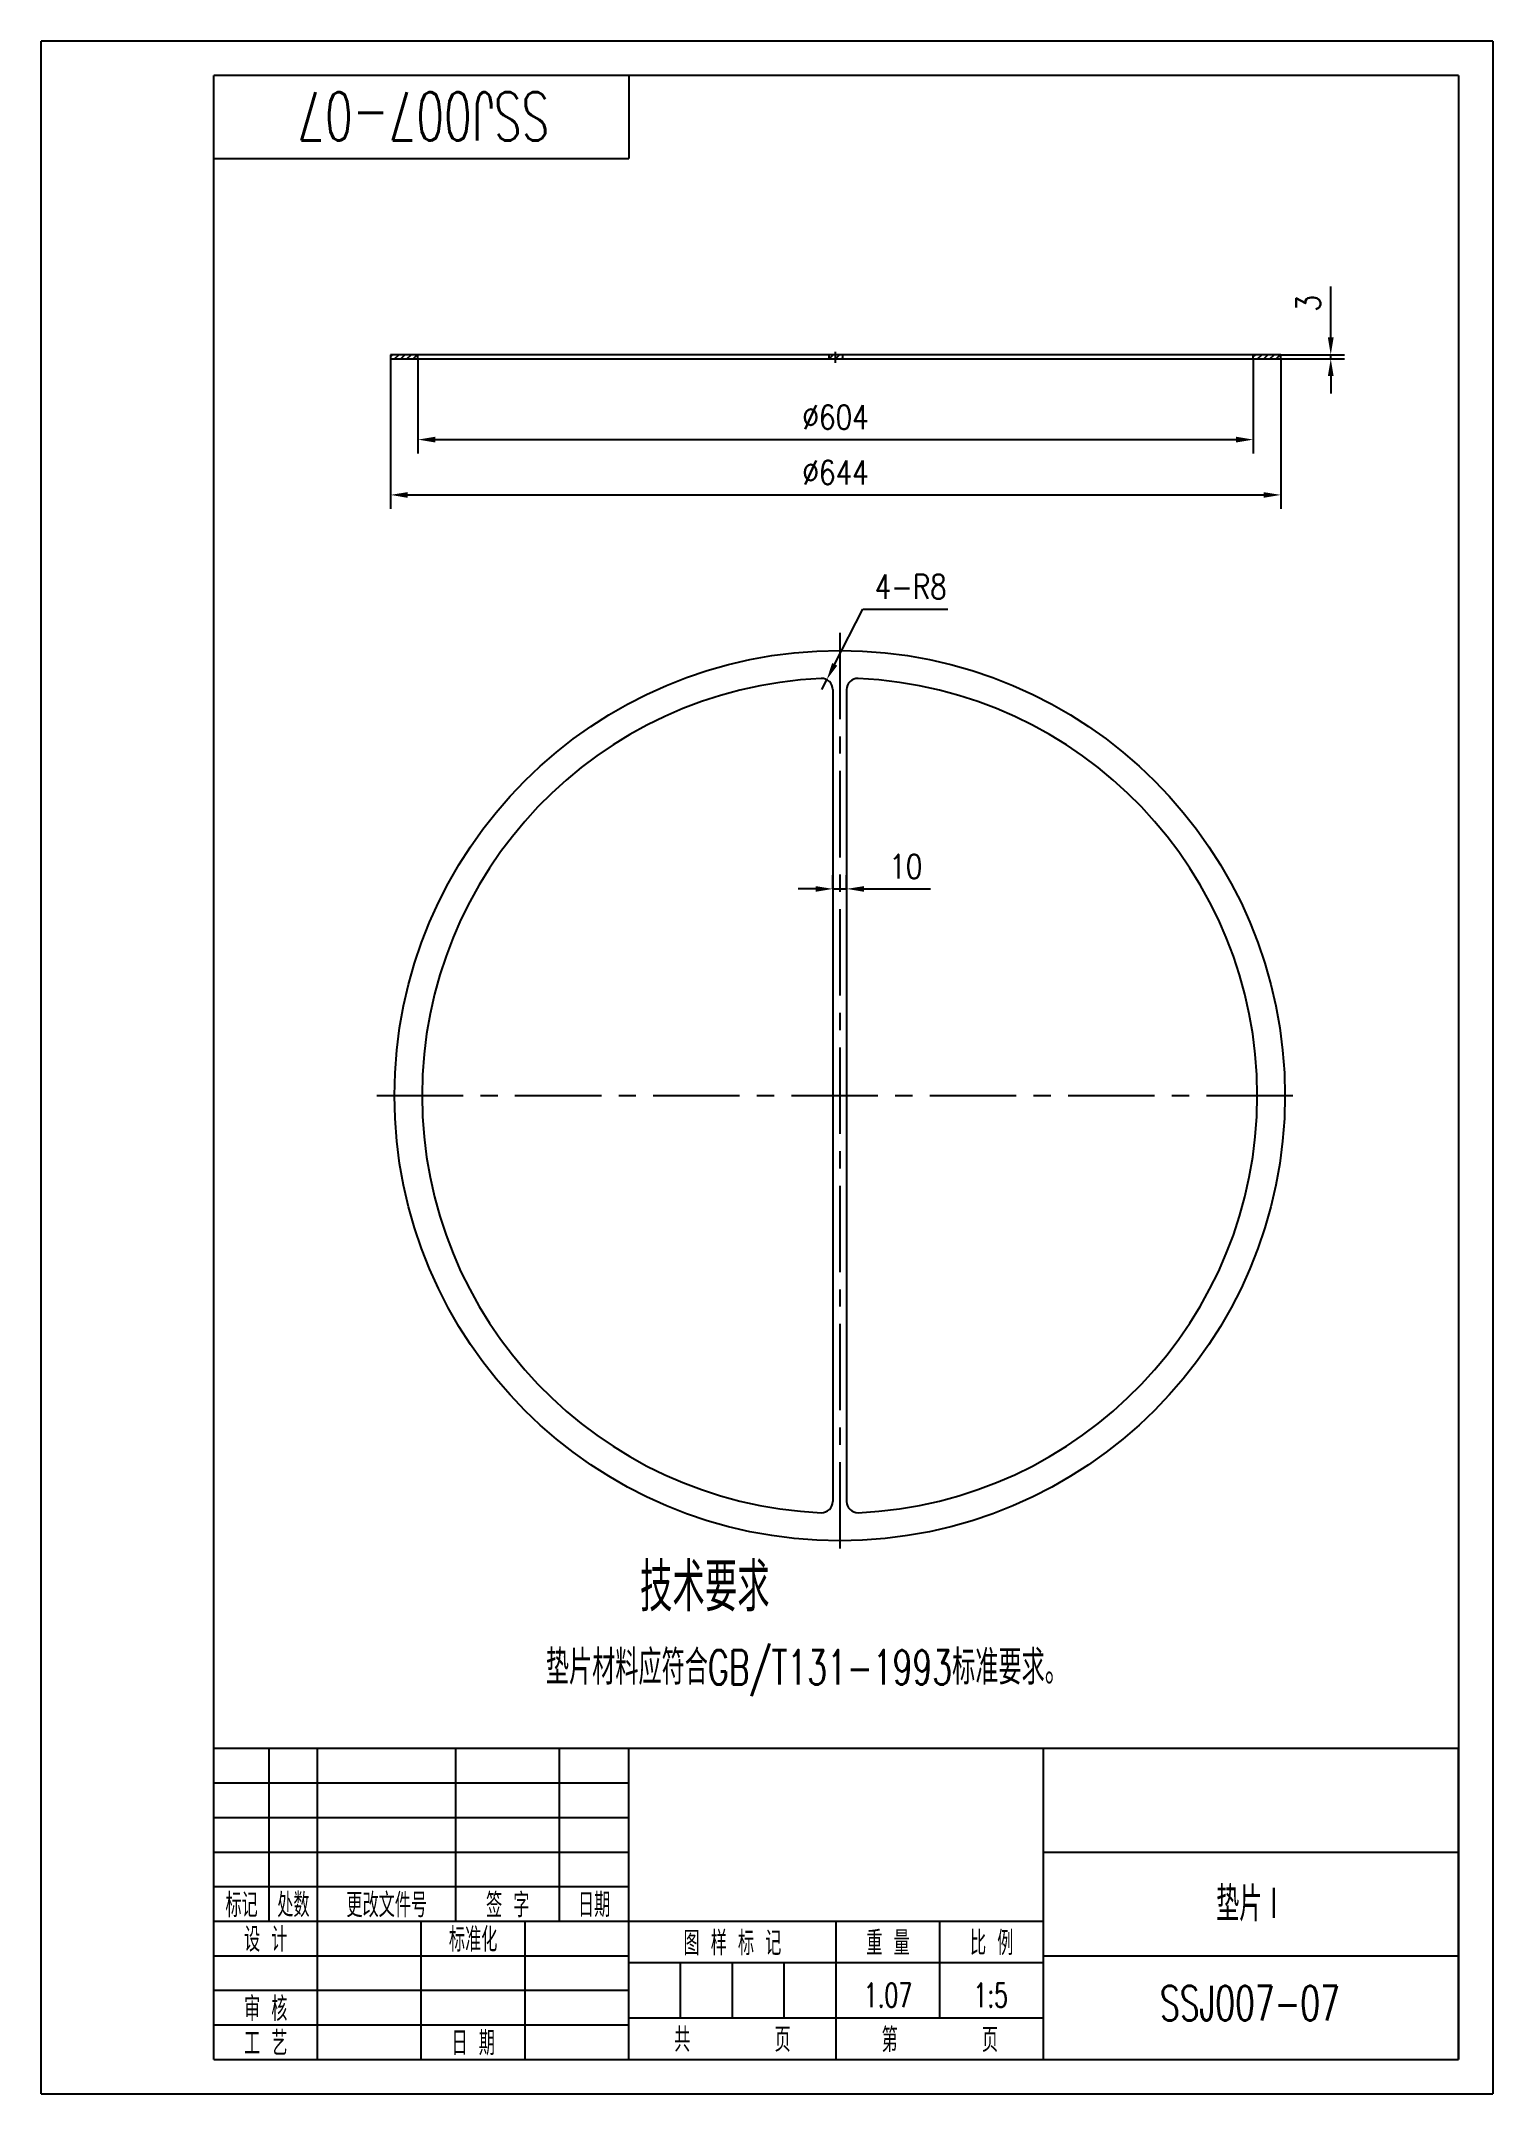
# Model space of a CAD drawing. Header units: millimetres. Extents: x -125 to 925, y -25 to 1460.
import ezdxf
from ezdxf.enums import TextEntityAlignment as Align

# ---------------------------------------------------------------- set-up
doc = ezdxf.new("R2010")
doc.units = ezdxf.units.MM
doc.header["$LTSCALE"] = 50
doc.linetypes.add('CENTER', pattern=[2, 1.25, -0.25, 0.25, -0.25])
for name, color, linetype in [('1轮廓实线层', 7, 'Continuous'), ('2细线层', 4, 'Continuous'), ('3中心线层', 1, 'CENTER'), ('5剖面线层', 2, 'Continuous'), ('6文字层', 3, 'Continuous'), ('7标注层', 4, 'Continuous'), ('图框层', 7, 'Continuous')]:
    doc.layers.add(name, color=color, linetype=linetype)
doc.styles.add('PC_TEXTSTYLE', font='romans.shx', dxfattribs={"width": 0.8, "bigfont": 'hzfs.shx'})
doc.styles.add('TH_GBDIM', font='romans.shx', dxfattribs={"width": 0.8, "bigfont": 'gbcbig.shx'})
doc.dimstyles.new('TH_GBDIM', dxfattribs={"dimscale": 5, "dimtxt": 3.5, "dimasz": 2.5, "dimexe": 2, "dimexo": 0, "dimgap": 1.5, "dimtad": 1, "dimdec": 1, "dimzin": 0, "dimdsep": 46, "dimtxsty": 'TH_GBDIM', "dimcen": 2.5, "dimclrd": 130, "dimclre": 130, "dimclrt": 3, "dimadec": 0, "dimazin": 0, "dimtfac": 0.714286, "dimtdec": 1, "dimtmove": 0, "dimatfit": 3, "dimfxl": 0, "dimtolj": 1, "dimtzin": 0, "dimlwd": -1, "dimlwe": -1, "dimarcsym": 0})
pattern_1 = [(45, (-2.969, 59.3228), (-2.245064, 2.245064), [])]

# ---------------------------------------------------------------- blocks, each defined once
blk = doc.blocks.new('*D4')
at = {"layer": '7标注层', "color": 130}
for p, q in [((147.6, 1230.1), (147.6, 1161.7)), ((751.6, 1230.1), (751.6, 1161.7)), ((160.1, 1171.7), (739.1, 1171.7))]:
    blk.add_line(p, q, dxfattribs=at)
for points in [[(160.1, 1173.8), (160.1, 1169.6), (147.6, 1171.7)], [(739.1, 1173.8), (739.1, 1169.6), (751.6, 1171.7)]]:
    blk.add_solid(points, dxfattribs=at)
at = {"layer": 'Defpoints', "color": 0}
for p in [(147.6, 1230.1), (751.6, 1230.1), (751.6, 1171.7)]:
    blk.add_point(p, dxfattribs=at)
at = {"layer": '7标注层', "color": 3, "insert": (449.6, 1187.9), "char_height": 17.5, "attachment_point": 5, "style": 'TH_GBDIM'}
blk.add_mtext('\\A1;%%c604{}{}', dxfattribs=at)
blk = doc.blocks.new('*D5')
at = {"layer": '7标注层', "color": 130}
for p, q in [((127.6, 1230.1), (127.6, 1121.7)), ((771.6, 1230.1), (771.6, 1121.7)), ((140.1, 1131.7), (759.1, 1131.7))]:
    blk.add_line(p, q, dxfattribs=at)
for points in [[(140.1, 1133.7), (140.1, 1129.6), (127.6, 1131.7)], [(759.1, 1133.7), (759.1, 1129.6), (771.6, 1131.7)]]:
    blk.add_solid(points, dxfattribs=at)
at = {"layer": 'Defpoints', "color": 0}
for p in [(127.6, 1230.1), (771.6, 1230.1), (771.6, 1131.7)]:
    blk.add_point(p, dxfattribs=at)
at = {"layer": '7标注层', "color": 3, "insert": (449.6, 1147.9), "char_height": 17.5, "attachment_point": 5, "style": 'TH_GBDIM'}
blk.add_mtext('\\A1;%%c644{}{}', dxfattribs=at)
blk = doc.blocks.new('*D6')
at = {"layer": '7标注层', "color": 130}
for p, q in [((435.1, 846.7), (422.6, 846.7)), ((447.6, 846.7), (447.6, 856.7)), ((447.6, 846.7), (457.6, 846.7)), ((457.6, 846.7), (457.6, 856.7)), ((470.1, 846.7), (518.2, 846.7))]:
    blk.add_line(p, q, dxfattribs=at)
for points in [[(435.1, 848.7), (435.1, 844.6), (447.6, 846.7)], [(470.1, 848.7), (470.1, 844.6), (457.6, 846.7)]]:
    blk.add_solid(points, dxfattribs=at)
at = {"layer": 'Defpoints', "color": 0}
for p in [(447.6, 846.7), (457.6, 846.7), (457.6, 846.7)]:
    blk.add_point(p, dxfattribs=at)
at = {"layer": '7标注层', "color": 3, "insert": (500.4, 862.9), "char_height": 17.5, "attachment_point": 5, "style": 'TH_GBDIM'}
blk.add_mtext('\\A1;10{}{}', dxfattribs=at)
blk = doc.blocks.new('*D7')
at = {"layer": '7标注层', "color": 130}
for p, q in [((448.9, 1009.1), (469.4, 1049.1)), ((469.4, 1049.1), (530.9, 1049.1)), ((439.6, 990.9), (443.2, 998))]:
    blk.add_line(p, q, dxfattribs=at)
blk.add_solid([(447.1, 1010.1), (450.8, 1008.2), (443.2, 998)], dxfattribs=at)
at = {"layer": 'Defpoints', "color": 0}
for p in [(443.2, 998), (439.6, 990.9)]:
    blk.add_point(p, dxfattribs=at)
at = {"layer": '7标注层', "color": 3, "insert": (503.9, 1065.3), "char_height": 17.5, "attachment_point": 5, "style": 'TH_GBDIM'}
blk.add_mtext('\\A1;4-R8{}{}', dxfattribs=at)
blk = doc.blocks.new('*D8')
at = {"layer": '7标注层', "color": 130}
for p, q in [((807.7, 1245.6), (807.7, 1282.5)), ((771.6, 1233.1), (817.7, 1233.1)), ((807.7, 1230.1), (807.7, 1233.1)), ((771.6, 1230.1), (817.7, 1230.1)), ((807.7, 1217.6), (807.7, 1205.1))]:
    blk.add_line(p, q, dxfattribs=at)
for points in [[(805.6, 1245.6), (809.8, 1245.6), (807.7, 1233.1)], [(805.6, 1217.6), (809.8, 1217.6), (807.7, 1230.1)]]:
    blk.add_solid(points, dxfattribs=at)
at = {"layer": 'Defpoints', "color": 0}
for p in [(771.6, 1233.1), (807.7, 1233.1), (771.6, 1230.1)]:
    blk.add_point(p, dxfattribs=at)
at = {"layer": '7标注层', "color": 3, "insert": (791.5, 1270.3), "char_height": 17.5, "attachment_point": 5, "rotation": 90, "style": 'TH_GBDIM'}
blk.add_mtext('\\A1;3{}{}', dxfattribs=at)
blk = doc.blocks.new('PC_TITLE_BLOCK')
at = {"layer": '1轮廓实线层'}
for p, q in [((0, 45), (-180, 45)), ((-180, 0), (-180, 45)), ((-172, 20), (-172, 45)), ((-165, 20), (-165, 45)), ((-145, 20), (-145, 45)), ((-130, 20), (-130, 45)), ((-120, 0), (-120, 45)), ((-60, 30), (0, 30)), ((-180, 20), (-60, 20)), ((-165, 0), (-165, 20)), ((-150, 0), (-150, 20)), ((-135, 0), (-135, 20)), ((-90, 0), (-90, 20)), ((-75, 6), (-75, 20)), ((-60, 15), (0, 15)), ((-120, 14), (-60, 14)), ((-120, 6), (-60, 6)), ((-180, 0), (0, 0))]:
    blk.add_line(p, q, dxfattribs=at)
at = {"layer": '1轮廓实线层', "color": 7}
for p, q in [((-60, 0), (-60, 45)), ((-180, 25), (-120, 25))]:
    blk.add_line(p, q, dxfattribs=at)
at = {"layer": '2细线层'}
for p, q in [((-180, 40), (-120, 40)), ((-180, 35), (-120, 35)), ((-180, 30), (-120, 30)), ((-180, 15), (-120, 15)), ((-112.5, 6), (-112.5, 14)), ((-105, 6), (-105, 14)), ((-97.5, 6), (-97.5, 14)), ((-180, 10), (-120, 10)), ((-180, 5), (-120, 5))]:
    blk.add_line(p, q, dxfattribs=at)
at = {"layer": '图框层'}
blk.add_line((0, 0), (0, 45), dxfattribs=at)
at = {"layer": '6文字层', "style": 'PC_TEXTSTYLE', "width": 0.667}
for s, p in [('标记', (-176, 22.5)), ('处数', (-168.5, 22.5)), (' 更改文件号 ', (-155, 22.5)), (' 签 字 ', (-137.5, 22.5)), (' 日期 ', (-125, 22.5)), (' 设 计 ', (-172.5, 17.51)), (' 标准化 ', (-142.5, 17.51)), (' 图 样 标 记 ', (-105, 17)), (' 重 量 ', (-82.5, 17)), (' 比 例 ', (-67.5, 17)), (' 审 核 ', (-172.5, 7.5)), (' 工 艺 ', (-172.5, 2.5)), (' 日 期 ', (-142.5, 2.5)), ('共       页', (-105, 3)), ('第       页', (-75, 3))]:
    blk.add_text(s, height=3.5, dxfattribs=at).set_placement(p, align=Align.MIDDLE)
at = {"layer": '6文字层', "style": 'PC_TEXTSTYLE', "flags": 8}
for tag, height, width, p, p2 in [('企业名称', 5, 1.98445, (-54.29, 34.82), (-5.27, 34.82)), ('产品名称或材料标记', 7, 0.600652, (-113.46, 28.64), (-66.42, 28.64)), ('图样名称', 5, 2.004495, (-54.79, 19.98), (-5.27, 19.98)), ('标准化', 3.5, 1.023147, (-133.83, 15.37), (-120.75, 15.37)), ('审核', 3.5, 1.579393, (-163.99, 5.37), (-150.63, 5.37)), ('重量', 3.5, 1.408247, (-88.46, 7.54), (-76.55, 7.54)), ('比例', 3.5, 1.385287, (-73.35, 7.54), (-61.93, 7.54)), ('图样代号', 5, 2.006536, (-54.79, 5.63), (-5.52, 5.63)), ('工艺', 3.5, 1.621807, (-164.21, 0.37), (-150.89, 0.37)), ('日期', 3.5, 1.560088, (-133.83, 0.37), (-120.75, 0.37)), ('共几页', 3.5, 0.557144, (-108.07, 0.63), (-101.05, 0.63))]:
    blk.add_attdef(tag, text='', height=height, dxfattribs=dict(at, width=width)).set_placement(p, p2, align=Align.FIT)
at = {"layer": '6文字层', "style": 'PC_TEXTSTYLE', "width": 6.250326, "flags": 8}
blk.add_attdef('设计', text='', height=3.5, rotation=359.89, dxfattribs=at).set_placement((-164.23, 15.37), (-150.37, 15.35), align=Align.FIT)
at = {"layer": '6文字层', "color": 3, "style": 'PC_TEXTSTYLE', "width": 0.56476, "flags": 8}
blk.add_attdef('第几页', text='', height=3.5, dxfattribs=at).set_placement((-78.29, 0.75), (-71.16, 0.75), align=Align.FIT)
at = {"layer": '6文字层', "ltscale": 10, "style": 'PC_TEXTSTYLE', "flags": 1}
blk.add_attdef('图纸张数', (-58.68, -0.49), '', height=2.5, dxfattribs=at)
blk = doc.blocks.new('PC_TYDH_BLOCK')
for p in [(60, 0), (0, -12)]:
    blk.add_line(p, (60, -12))
at = {"layer": '6文字层', "style": 'PC_TEXTSTYLE', "width": 1.625933}
blk.add_attdef('图样代号', text='', height=7, rotation=180, dxfattribs=at).set_placement((58.24, -2.4), (2.35, -2.4), align=Align.FIT)

msp = doc.modelspace()

# ---------------------------------------------------------------- hatches: boundary and pattern name
at = {"layer": '5剖面线层'}
h = msp.add_hatch(dxfattribs=at)
h.set_pattern_fill('ANSI31', color=256, style=0)
h.set_pattern_definition(pattern_1)
h.paths.add_polyline_path([(147.6, 1230.14), (147.6, 1233.14), (127.6, 1233.14), (127.6, 1230.14)])
h = msp.add_hatch(dxfattribs=at)
h.set_pattern_fill('ANSI31', color=256, style=0)
h.set_pattern_definition(pattern_1)
h.paths.add_polyline_path([(454.6, 1233.14), (449.6, 1233.14), (449.6, 1230.14), (454.6, 1230.14)])
h.paths.add_polyline_path([(449.6, 1233.14), (444.6, 1233.14), (444.6, 1230.14), (449.6, 1230.14)])
h = msp.add_hatch(dxfattribs=at)
h.set_pattern_fill('ANSI31', color=256, style=0)
h.set_pattern_definition(pattern_1)
h.paths.add_polyline_path([(771.6, 1233.14), (751.6, 1233.14), (751.6, 1230.14), (771.6, 1230.14)])

# ---------------------------------------------------------------- linework, layer by layer
for p, q in [((771.6, 1233.14), (127.6, 1233.14)), ((127.6, 1233.14), (127.6, 1230.14)), ((147.6, 1230.14), (147.6, 1233.14)), ((444.6, 1233.14), (444.6, 1230.14)), ((454.6, 1233.14), (454.6, 1230.14)), ((751.6, 1230.14), (751.6, 1233.14)), ((771.6, 1230.14), (771.6, 1233.14)), ((127.6, 1230.14), (771.6, 1230.14)), ((447.57, 990.89), (447.57, 403.47)), ((457.57, 990.89), (457.57, 403.47))]:
    msp.add_line(p, q)
msp.add_circle((452.57, 697.18), 322)
for centre, radius, start, end in [((452.57, 697.18), 302, 92.53431, 267.46569), ((439.57, 990.89), 8, 0, 92.53431), ((465.57, 990.89), 8, 87.46569, 180), ((452.57, 697.18), 302, 272.53431, 87.46569), ((439.57, 403.47), 8, 267.46569, 0), ((465.57, 403.47), 8, 180, 272.53431)]:
    msp.add_arc(centre, radius, start, end)
at = {"layer": '1轮廓实线层'}
for p, q in [((0, 0), (0, 1435)), ((900, 1435), (0, 1435)), ((900, 1435), (900, 0)), ((0, 0), (900, 0))]:
    msp.add_line(p, q, dxfattribs=at)
at = {"layer": '2细线层'}
for p, q in [((-125, -25), (-125, 1460)), ((925, 1460), (-125, 1460)), ((925, 1460), (925, -25)), ((-125, -25), (925, -25))]:
    msp.add_line(p, q, dxfattribs=at)
at = {"layer": '3中心线层'}
for p, q in [((449.6, 1227.3), (449.6, 1235.27)), ((452.57, 1032.02), (452.57, 362.34)), ((117.73, 697.18), (787.41, 697.18))]:
    msp.add_line(p, q, dxfattribs=at)

# ---------------------------------------------------------------- block references
at = {"layer": '图框层'}
ref = msp.add_blockref('PC_TYDH_BLOCK', (0, 1435), dxfattribs=dict(at, xscale=5, yscale=5, zscale=5))
ref.add_attrib('图样代号', 'SSJ007-07', dxfattribs={"layer": '6文字层', "height": 35, "rotation": 180, "style": 'PC_TEXTSTYLE', "width": 0.667}).set_placement((151.46, 1422.98), align=Align.CENTER)
ref = msp.add_blockref('PC_TITLE_BLOCK', (900, 0), dxfattribs=dict(at, xscale=5, yscale=5, zscale=5))
ref.add_attrib('重量', '1.07', dxfattribs={"layer": '6文字层', "height": 17.5, "style": 'PC_TEXTSTYLE', "width": 0.667}).set_placement((487.49, 37.71), align=Align.CENTER)
ref.add_attrib('图样代号', 'SSJ007-07', dxfattribs={"layer": '6文字层', "height": 25, "style": 'PC_TEXTSTYLE', "width": 0.667}).set_placement((749.25, 28.15), align=Align.CENTER)
ref.add_attrib('图样名称', '垫片Ⅰ', dxfattribs={"layer": '6文字层', "height": 25, "style": 'PC_TEXTSTYLE', "width": 0.667}).set_placement((749.87, 99.89), align=Align.CENTER)
ref.add_attrib('比例', '1:5', dxfattribs={"layer": '6文字层', "height": 17.5, "style": 'PC_TEXTSTYLE', "width": 0.667}).set_placement((561.79, 37.71), align=Align.CENTER)

# ---------------------------------------------------------------- texts
at = {"layer": '6文字层', "style": 'PC_TEXTSTYLE', "width": 0.67}
msp.add_text('技术要求', height=35, dxfattribs=at).set_placement((355.04, 313.58), align=Align.BOTTOM_CENTER)
msp.add_text('垫片材料应符合GB/T131-1993标准要求。', height=25, dxfattribs=at).set_placement((240.04, 263.58), align=Align.BOTTOM_LEFT)

# ---------------------------------------------------------------- dimensions: what is measured, and where the dimension line sits
at = {"layer": '7标注层'}
dim = msp.add_linear_dim(base=(807.72, 1233.14), p1=(771.6, 1230.14), p2=(771.6, 1233.14), angle=90, text='3{}{}', dimstyle='TH_GBDIM', override={"dimgap": 1.5, "dimtad": 1, "dimjust": 0, "dimse1": 0, "dimse2": 0, "dimsd1": 0, "dimsd2": 0, "dimclrt": 3, "dimtvp": 0}, dxfattribs=at)
dim.commit()
dim.dimension.update_dxf_attribs({"geometry": '*D8', "text_midpoint": (791.47, 1270.31)})
for base, p1, p2, text, picture, middle in [((771.6, 1131.65), (127.6, 1230.14), (771.6, 1230.14), '%%c644{}{}', '*D5', (449.6, 1131.65)), ((751.6, 1171.68), (147.6, 1230.14), (751.6, 1230.14), '%%c604{}{}', '*D4', (449.6, 1171.68))]:
    dim = msp.add_linear_dim(base=base, p1=p1, p2=p2, text=text, dimstyle='TH_GBDIM', override={"dimgap": 1.5, "dimtad": 1, "dimjust": 0, "dimse1": 0, "dimse2": 0, "dimsd1": 0, "dimsd2": 0, "dimclrt": 3, "dimtvp": 0}, dxfattribs=at)
    dim.commit()
    dim.dimension.update_dxf_attribs({"geometry": picture, "text_midpoint": middle, "dimtype": 160})
dim = msp.add_radius_dim(center=(439.57, 990.89), mpoint=(443.22, 998.01), text='4-R8{}{}', dimstyle='TH_GBDIM', override={"dimtoh": 1, "dimsd1": 0, "dimclrt": 3, "dimtofl": 1, "dimatfit": 0}, dxfattribs=at)
dim.commit()
dim.dimension.update_dxf_attribs({"geometry": '*D7', "text_midpoint": (503.89, 1049.08), "dimtype": 164})
dim = msp.add_linear_dim(base=(457.57, 846.66), p1=(447.57, 846.66), p2=(457.57, 846.66), text='10{}{}', dimstyle='TH_GBDIM', override={"dimgap": 1.5, "dimtad": 1, "dimjust": 0, "dimse1": 0, "dimse2": 0, "dimsd1": 0, "dimsd2": 0, "dimclrt": 3, "dimtvp": 0}, dxfattribs=at)
dim.commit()
dim.dimension.update_dxf_attribs({"geometry": '*D6', "text_midpoint": (500.4, 862.91)})

doc.saveas('drawing.dxf')
